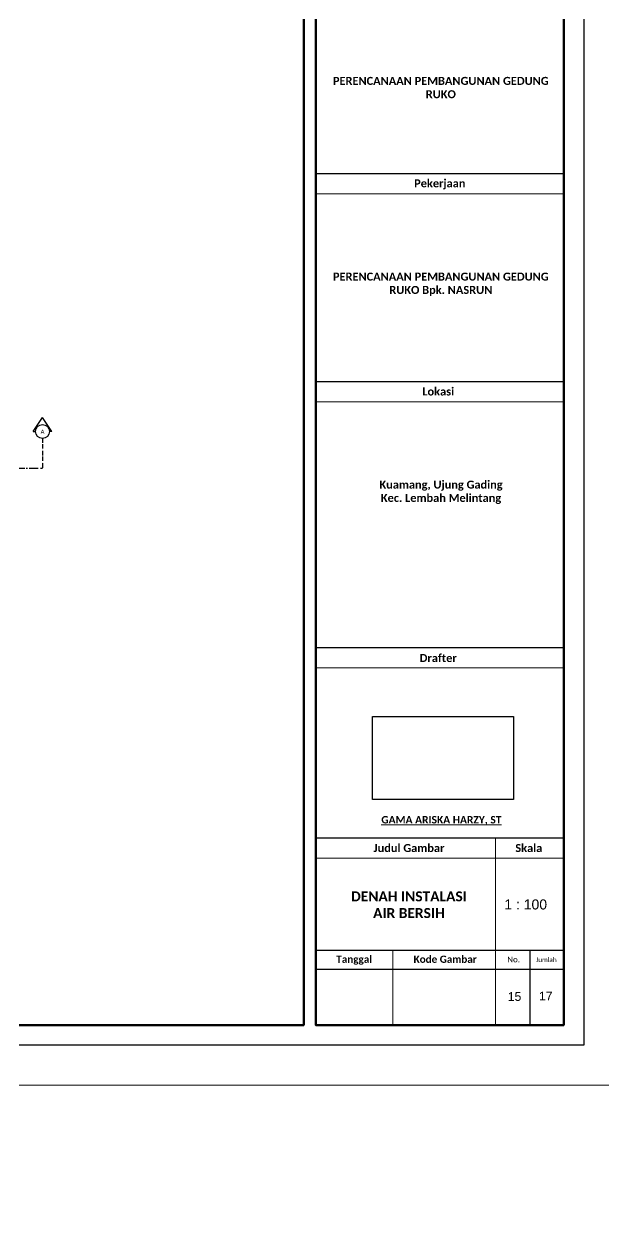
# Model space of a CAD drawing. Header units: centimetres. Extents: x -377343 to 693706, y 194584 to 813780.
# Drawn here: x 200818 to 202369, y 497226 to 500457 of the extents above; entities that cross this region are included whole.
import ezdxf

# ---------------------------------------------------------------- set-up
doc = ezdxf.new("R2010")
doc.units = ezdxf.units.CM
doc.linetypes.add('ACAD_ISO11W100', pattern=[33, 12, -3, 12, -3, 0, -3])
for name, color, linetype, lineweight in [('a. line t', 7, 'Continuous', 50), ('Kertas', 252, 'Continuous', 20), ('Legenda', 252, 'Continuous', 20)]:
    doc.layers.add(name, color=color, linetype=linetype, lineweight=lineweight)
doc.layers.add('Layer1', color=7, linetype='Continuous')
doc.layers.add('PIPA', color=11, linetype='Continuous')
doc.styles.get("Standard").update_dxf_attribs({"font": 'arial.ttf'})
picture_1 = doc.add_image_def('image1.jpg', size_in_pixel=(603, 1024))

msp = doc.modelspace()

# ---------------------------------------------------------------- linework, layer by layer
at = {"layer": 'Kertas'}
msp.add_lwpolyline([(197981.273, 500796.755), (202422.028, 500796.755), (202422.028, 497618.673), (197981.273, 497618.673)], close=True, dxfattribs=at)
at = {"layer": 'Layer1'}
for p, q in [((200842.207, 499367.085), (200867.246, 499404.371)), ((200892.285, 499367.085), (200867.246, 499404.371)), ((200842.207, 499367.085), (200848.467, 499367.085)), ((200892.285, 499367.085), (200886.025, 499367.085))]:
    msp.add_line(p, q, dxfattribs=at)
at = {"layer": 'Layer1', "linetype": 'ACAD_ISO11W100'}
msp.add_line((200867.246, 499348.306), (200867.246, 499269.027), dxfattribs=at)
at = {"layer": 'Layer1', "linetype": 'ACAD_ISO11W100', "ltscale": 2}
msp.add_line((198650.56, 499269.027), (200867.246, 499269.027), dxfattribs=at)
at = {"layer": 'Layer1'}
msp.add_circle((200867.246, 499367.085), 18.779, dxfattribs=at)
at = {"layer": 'Legenda', "color": 1, "lineweight": 30}
for p, q in [((202261.518, 500056.763), (201598.08, 500056.763)), ((202262.099, 499500.154), (201598.661, 499500.154)), ((202262.099, 498787.952), (201598.661, 498787.952)), ((202261.518, 498279.459), (201598.08, 498279.459)), ((202261.518, 497978.319), (201598.08, 497978.319)), ((202170.169, 497978.319), (202170.169, 497779.182)), ((202261.518, 497927.76), (201598.08, 497927.76))]:
    msp.add_line(p, q, dxfattribs=at)
at = {"layer": 'Legenda', "color": 1, "lineweight": 20}
for p, q in [((202261.518, 500003.26), (201598.08, 500003.26)), ((202262.099, 499446.651), (201598.661, 499446.651)), ((202262.099, 498734.449), (201598.661, 498734.449)), ((202078.82, 498279.459), (202078.82, 497779.182)), ((201598.08, 498225.956), (202261.518, 498225.956)), ((201803.793, 497978.319), (201803.793, 497779.182))]:
    msp.add_line(p, q, dxfattribs=at)
at = {"layer": 'Legenda', "color": 5, "lineweight": 30}
msp.add_lwpolyline([(198141.783, 500636.246), (202315.022, 500636.246), (202315.022, 497725.679), (198141.783, 497725.679)], close=True, dxfattribs=at)
at = {"layer": 'Legenda', "color": 1, "lineweight": 50}
for points in [[(198195.286, 500582.743), (201565.979, 500582.743), (201565.979, 497779.182), (198195.286, 497779.182)], [(201598.08, 500582.743), (202261.518, 500582.743), (202261.518, 497779.182), (201598.08, 497779.182)]]:
    msp.add_lwpolyline(points, close=True, dxfattribs=at)
at = {"layer": 'PIPA', "lineweight": 35, "extrusion": (0, 0.816497, 0.57735), "elevation": 193451.324}
msp.add_lwpolyline([(-421704.212, -325591.681), (-159560.265, -63447.734), (377343.333, -600351.331), (-158232.47, -1135927.133), (-693706.405, -600453.199), (-454216.825, -360963.619)], dxfattribs=at)

# ---------------------------------------------------------------- texts
at = {"layer": 'a. line t', "color": 2}
for s, height, p in [('1 : 100', 26.7515, (202102.414, 498088.547)), ('15', 23.4076, (202111.56, 497843.922)), ('17', 23.4076, (202195.04, 497845.229))]:
    msp.add_text(s, height=height, dxfattribs=at).set_placement(p)
at = {"layer": 'a. line t', "color": 2, "lineweight": 20, "attachment_point": 5}
for s, insert, char_height, width in [('{\\fCandara|b1|i0|c0|p34;PERENCANAAN PEMBANGUNAN GEDUNG RUKO}', (201932.519, 500287.002), 21.40123, 580.11409), ('{\\fCandara|b1|i0|c0|p34;Pekerjaan}', (201929.799, 500028.2), 21.40123, 663.43798), ('{\\fCandara|b1|i0|c0|p34;PERENCANAAN PEMBANGUNAN GEDUNG RUKO Bpk. NASRUN}', (201932.519, 499761.023), 21.40123, 580.11409), ('{\\fCandara|b1|i0|c0|p34;Lokasi}', (201925.543, 499473.989), 21.40123, 663.43798), ('{\\fCandara|b1|i0|c0|p34;Kuamang, Ujung Gading\\PKec. Lembah Melintang}', (201933.099, 499204.413), 21.40123, 580.11409), ('{\\fCandara|b1|i0|c0|p34;Drafter}', (201925.543, 498760.998), 21.40123, 663.43798), ('{\\fCandara|b1|i0|c0|p34;\\LGAMA ARISKA HARZY, ST}', (201934.057, 498326.434), 19.87016, 745.3439), ('{\\fCandara|b1|i0|c0|p34;Judul Gambar}', (201847.425, 498252.707), 21.40123, 438.72511), ('{\\fCandara|b1|i0|c0|p34;Skala}', (202167.901, 498252.707), 21.40123, 224.71286)]:
    msp.add_mtext(s, dxfattribs=dict(at, insert=insert, char_height=char_height, width=width))
at = {"layer": 'a. line t', "color": 2, "lineweight": 15, "insert": (201847.225, 498101.048), "char_height": 26.75153, "width": 362.88932, "attachment_point": 5}
msp.add_mtext('{\\fCandara|b1|i0|c0|p34;DENAH INSTALASI AIR BERSIH}', dxfattribs=at)
at = {"layer": 'a. line t', "color": 2, "attachment_point": 1}
for s, insert, char_height, width in [('{\\fCandara|b1|i0|c0|p34;Tanggal}', (201653.079, 497964.948), 19.2611, 336.99008), ('{\\fCandara|b1|i0|c0|p34;Kode Gambar}', (201859.805, 497964.948), 19.2611, 336.99008), ('{\\fCandara|b0|i0|c0|p34;No.}', (202110.195, 497962.45), 15.40888, 32.72331), ('{\\fCandara|b0|i0|c0|p34;Jumlah}', (202186.993, 497960.076), 12.32711, 58.56496)]:
    msp.add_mtext(s, dxfattribs=dict(at, insert=insert, char_height=char_height, width=width))
at = {"layer": 'Layer1', "insert": (200872.484, 499371.908), "char_height": 9.38962, "attachment_point": 3}
msp.add_mtext_dynamic_manual_height_columns('{\\H1.1667x;A}         ', width=1928.80525, gutter_width=7.825, heights=[0], dxfattribs=at)

# ---------------------------------------------------------------- pictures from other files: only their frames are drawn
image = msp.add_image(picture_1, insert=(202126.774, 498383.065), size_in_units=(221.887, 376.804), rotation=90)
image.dxf.flags = 15

doc.saveas('drawing.dxf')
